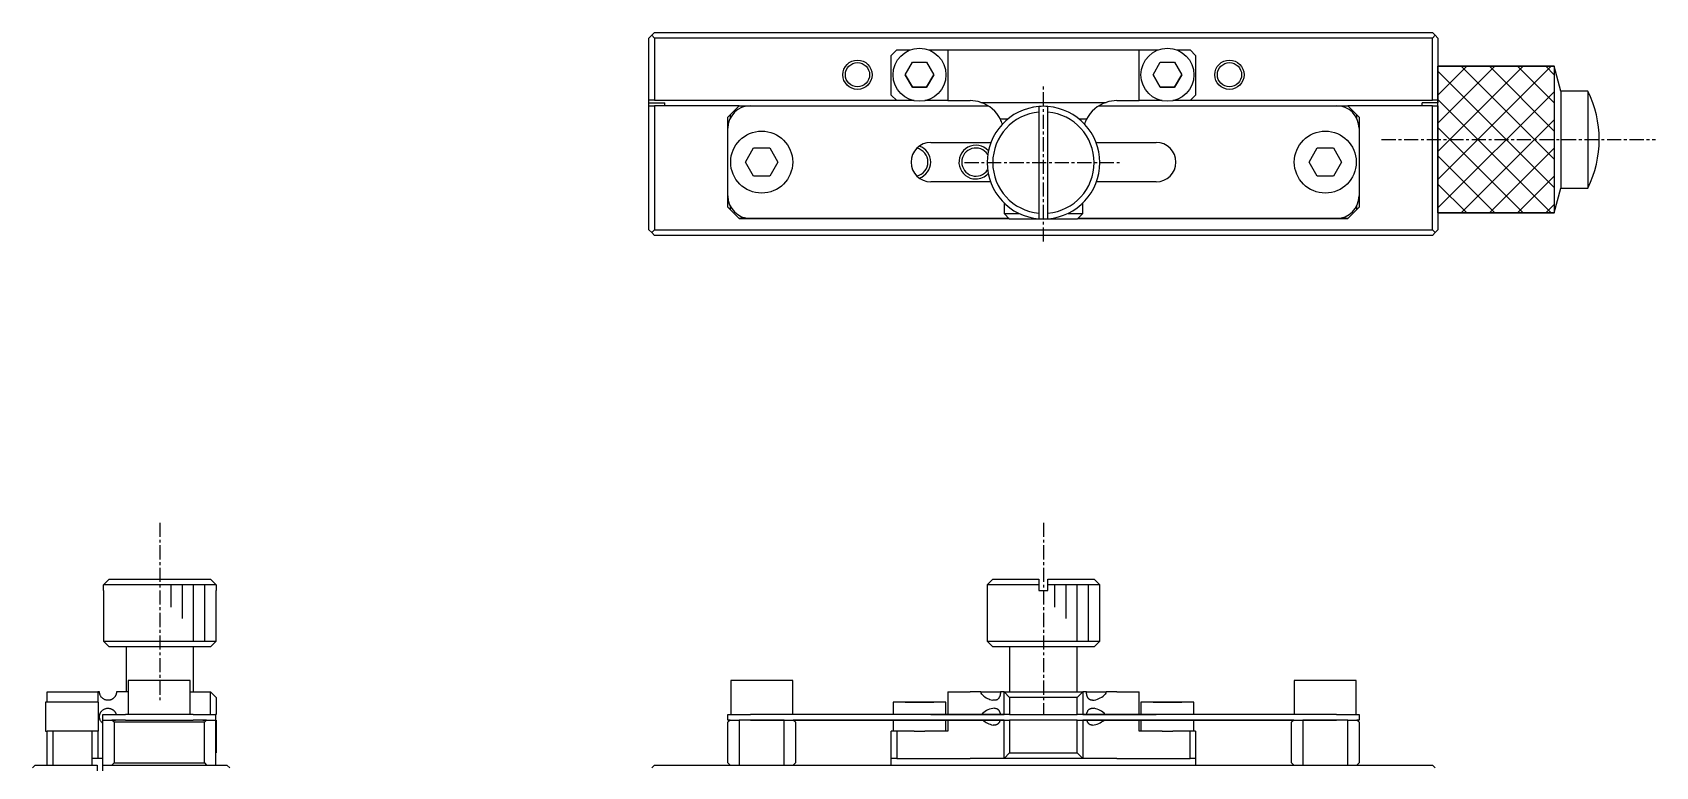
# Model space of a CAD drawing. Extents: x 10 to 370, y 10 to 243.
# Drawn here: x 51.2 to 195.2, y 177.9 to 243 of the extents above; entities that cross this region are included whole.
import ezdxf

# ---------------------------------------------------------------- set-up
doc = ezdxf.new("R2010")
doc.units = 0
doc.linetypes.add('CENTER', pattern=[2, 1.25, -0.25, 0.25, -0.25])
doc.layers.get('0').update_dxf_attribs({"linetype": 'CONTINUOUS'})
doc.layers.add('CENTER', color=1, linetype='CENTER')

msp = doc.modelspace()

# ---------------------------------------------------------------- linework, layer by layer
at = {"color": 7, "linetype": 'CONTINUOUS'}
for p, q in [((105.944926, 242.5), (106.194926, 242.75)), ((105.944926, 237), (105.944926, 242.5)), ((106.194926, 242.75), (106.444926, 243)), ((106.194926, 242.75), (106.444926, 242.5)), ((106.444926, 243), (175.444926, 243)), ((175.444926, 242.5), (106.444926, 242.5)), ((106.444926, 242.5), (106.444926, 237)), ((175.444926, 243), (175.694926, 242.75)), ((175.444926, 242.5), (175.694926, 242.75)), ((175.444926, 237), (175.444926, 242.5)), ((175.694926, 242.75), (175.944926, 242.5)), ((127.444926, 240.95), (127.944926, 241.45)), ((127.444926, 237.45), (127.444926, 240.95)), ((127.944926, 241.45), (129.11879, 241.45)), ((130.771062, 241.45), (132.444926, 241.45)), ((132.444926, 241.45), (149.444926, 241.45)), ((132.444926, 241.45), (132.444926, 236.95)), ((149.444926, 236.95), (149.444926, 241.45)), ((149.444926, 241.45), (151.11879, 241.45)), ((152.771062, 241.45), (153.944926, 241.45)), ((153.944926, 241.45), (154.444926, 240.95)), ((154.444926, 240.95), (154.444926, 237.45)), ((128.674755, 239.25), (129.309841, 240.35)), ((129.309841, 238.15), (128.674755, 239.25)), ((128.674755, 239.25), (129.309841, 238.15)), ((129.309841, 240.35), (130.580011, 240.35)), ((130.580011, 240.35), (131.215097, 239.25)), ((131.215097, 239.25), (130.580011, 238.15)), ((130.580011, 238.15), (131.215097, 239.25)), ((150.674755, 239.25), (151.309841, 240.35)), ((151.309841, 238.15), (150.674755, 239.25)), ((150.674755, 239.25), (151.309841, 238.15)), ((151.309841, 240.35), (152.580011, 240.35)), ((152.580011, 240.35), (153.215097, 239.25)), ((153.215097, 239.25), (152.580011, 238.15)), ((152.580011, 238.15), (153.215097, 239.25)), ((175.944926, 239.999999), (186.244933, 239.999999)), ((175.944926, 227.000001), (175.944926, 239.999999)), ((186.834421, 237.8), (186.244933, 239.999999)), ((186.244933, 239.999999), (186.244933, 227.000001)), ((130.580011, 238.15), (129.309841, 238.15)), ((129.309841, 238.15), (130.580011, 238.15)), ((152.580011, 238.15), (151.309841, 238.15)), ((151.309841, 238.15), (152.580011, 238.15)), ((186.834421, 237.8), (186.834421, 229.2)), ((189.244932, 237.8), (186.834421, 237.8)), ((189.244932, 237.8), (189.244932, 229.2)), ((106.444926, 237), (105.944926, 237)), ((105.944926, 236.75), (105.944926, 237)), ((105.944926, 236.75), (107.344926, 236.75)), ((105.944926, 236.5), (105.944926, 236.75)), ((105.944926, 225.5), (105.944926, 236.5)), ((105.944926, 236.5), (106.444926, 236.5)), ((106.444926, 237), (127.894926, 237)), ((106.444926, 236.5), (106.444926, 225.5)), ((113.944926, 236.5), (106.444926, 236.5)), ((107.344926, 236.5), (107.344926, 236.75)), ((113.944926, 236.5), (113.144926, 235.7)), ((113.944926, 236.5), (114.944926, 236.5)), ((114.944926, 236.5), (136.025164, 236.5)), ((127.944926, 236.95), (127.444926, 237.45)), ((129.462743, 236.95), (127.944926, 236.95)), ((132.444926, 236.95), (130.427109, 236.95)), ((132.444926, 236.95), (134.444926, 236.95)), ((135.381676, 236.8), (146.508176, 236.8)), ((140.544926, 236.433974), (140.544926, 235.932187)), ((141.344926, 235.932187), (141.344926, 236.433974)), ((145.864946, 236.5), (166.944926, 236.5)), ((147.444926, 236.95), (149.444926, 236.95)), ((151.462743, 236.95), (149.444926, 236.95)), ((153.944926, 236.95), (152.427109, 236.95)), ((154.444926, 237.45), (153.944926, 236.95)), ((153.994926, 237), (175.444926, 237)), ((166.944926, 236.5), (167.944926, 236.5)), ((168.744926, 235.7), (167.944926, 236.5)), ((175.444926, 236.5), (167.944926, 236.5)), ((174.544926, 236.5), (174.544926, 236.75)), ((175.944926, 236.75), (174.544926, 236.75)), ((175.944926, 237), (175.444926, 237)), ((175.444926, 225.5), (175.444926, 236.5)), ((175.444926, 236.5), (175.944926, 236.5)), ((175.944926, 237), (175.944926, 236.75)), ((175.944926, 236.5), (175.944926, 236.75)), ((175.944926, 236.5), (175.944926, 225.5)), ((112.944926, 235.5), (113.144926, 235.7)), ((112.944926, 234.5), (112.944926, 235.5)), ((113.144926, 235.7), (113.144926, 235.37178)), ((137.754707, 235.3), (137.124012, 235.3)), ((140.544926, 235.932187), (140.544926, 226.967813)), ((141.344926, 226.967813), (141.344926, 235.932187)), ((144.76584, 235.3), (144.135145, 235.3)), ((168.744926, 235.37178), (168.744926, 235.7)), ((168.744926, 235.7), (168.944926, 235.5)), ((168.944926, 235.5), (168.944926, 234.5)), ((112.944926, 228.5), (112.944926, 234.5)), ((168.944926, 234.5), (168.944926, 228.5)), ((114.50155, 231.5), (115.223238, 232.75)), ((115.223238, 232.75), (116.666614, 232.75)), ((116.666614, 232.75), (117.388302, 231.5)), ((130.944926, 233.25), (136.280164, 233.25)), ((130.944926, 233.25), (136.280164, 233.25)), ((145.609687, 233.25), (150.944926, 233.25)), ((145.609687, 233.25), (150.944926, 233.25)), ((164.50155, 231.5), (165.223238, 232.75)), ((165.223238, 232.75), (166.666614, 232.75)), ((166.666614, 232.75), (167.388302, 231.5)), ((115.223238, 230.25), (114.50155, 231.5)), ((117.388302, 231.5), (116.666614, 230.25)), ((165.223238, 230.25), (164.50155, 231.5)), ((167.388302, 231.5), (166.666614, 230.25)), ((116.666614, 230.25), (115.223238, 230.25)), ((136.242799, 229.75), (130.944926, 229.75)), ((150.944926, 229.75), (145.647053, 229.75)), ((166.666614, 230.25), (165.223238, 230.25)), ((186.244933, 227.000001), (186.834421, 229.2)), ((186.834421, 229.2), (189.244932, 229.2)), ((112.944926, 227.5), (112.944926, 228.5)), ((113.144926, 227.62822), (113.144926, 227.3)), ((137.444926, 227.879286), (137.444926, 226.95)), ((144.444926, 226.95), (144.444926, 227.879286)), ((168.744926, 227.3), (168.744926, 227.62822)), ((168.944926, 228.5), (168.944926, 227.5)), ((113.144926, 227.3), (112.944926, 227.5)), ((112.944926, 227.5), (113.144926, 227.3)), ((113.144926, 227.3), (113.944926, 226.5)), ((113.944926, 226.5), (113.144926, 227.3)), ((114.944926, 226.5), (113.944926, 226.5)), ((113.944926, 226.5), (114.944926, 226.5)), ((137.894926, 226.5), (114.944926, 226.5)), ((114.944926, 226.5), (117.944926, 226.5)), ((117.944926, 226.5), (137.894926, 226.5)), ((137.944926, 226.45), (137.444926, 226.95)), ((137.444926, 226.95), (138.765476, 226.95)), ((140.944926, 226.45), (137.944926, 226.45)), ((140.544926, 226.967813), (140.544926, 226.466026)), ((143.944926, 226.45), (140.944926, 226.45)), ((141.344926, 226.466026), (141.344926, 226.967813)), ((143.124375, 226.95), (144.444926, 226.95)), ((144.444926, 226.95), (143.944926, 226.45)), ((166.944926, 226.5), (143.994926, 226.5)), ((143.994926, 226.5), (163.944926, 226.5)), ((163.944926, 226.5), (166.944926, 226.5)), ((166.944926, 226.5), (167.944926, 226.5)), ((167.944926, 226.5), (166.944926, 226.5)), ((167.944926, 226.5), (168.744926, 227.3)), ((168.744926, 227.3), (167.944926, 226.5)), ((168.944926, 227.5), (168.744926, 227.3)), ((168.744926, 227.3), (168.944926, 227.5)), ((186.244933, 227.000001), (175.944926, 227.000001)), ((106.194926, 225.25), (105.944926, 225.5)), ((106.444926, 225.5), (106.194926, 225.25)), ((106.194926, 225.25), (106.444926, 225)), ((106.444926, 225.5), (175.444926, 225.5)), ((175.444926, 225), (106.444926, 225)), ((175.694926, 225.25), (175.444926, 225.5)), ((175.444926, 225), (175.694926, 225.25)), ((175.944926, 225.5), (175.694926, 225.25)), ((57.566026, 194), (58.067813, 194.5)), ((58.067813, 194.5), (67.032187, 194.5)), ((67.032187, 194.5), (67.533974, 194)), ((136.444926, 194.5), (135.944926, 194)), ((136.444926, 194.5), (140.544926, 194.5)), ((136.444926, 194.5), (140.544926, 194.5)), ((140.544926, 194.5), (140.544926, 194)), ((141.344926, 194.5), (145.444926, 194.5)), ((141.344926, 194.5), (145.444926, 194.5)), ((141.344926, 194), (141.344926, 194.5)), ((145.944926, 194), (145.444926, 194.5)), ((57.55, 193.5), (57.566026, 193.5)), ((57.55, 193.5), (57.55, 189)), ((67.533974, 194), (57.566026, 194)), ((57.566026, 193.5), (57.566026, 194)), ((67.533974, 194), (67.533974, 193.5)), ((67.533974, 193.5), (67.55, 193.5)), ((67.55, 189), (67.55, 193.5)), ((140.544926, 194), (135.944926, 194)), ((135.944926, 194), (135.944926, 189)), ((140.544926, 194), (140.544926, 193.5)), ((140.544926, 193.5), (141.344926, 193.5)), ((140.544926, 193.5), (141.344926, 193.5)), ((145.944926, 194), (141.344926, 194)), ((141.344926, 193.5), (141.344926, 194)), ((145.944926, 189), (145.944926, 194)), ((57.55, 189), (67.55, 189)), ((57.55, 189), (58.05, 188.5)), ((67.05, 188.5), (67.55, 189)), ((135.944926, 189), (140.944926, 189)), ((135.944926, 189), (136.444926, 188.5)), ((140.944926, 189), (145.944926, 189)), ((145.444926, 188.5), (145.944926, 189)), ((67.05, 188.5), (58.05, 188.5)), ((59.55, 188.5), (59.55, 184.5)), ((65.55, 184.5), (65.55, 188.5)), ((140.944926, 188.5), (136.444926, 188.5)), ((137.944926, 188.5), (137.944926, 184.5)), ((145.444926, 188.5), (140.944926, 188.5)), ((143.944926, 184.5), (143.944926, 188.5)), ((52.55, 184.5), (57.05, 184.5)), ((52.55, 183.6), (52.55, 184.5)), ((57.05, 184.5), (57.05, 183.6)), ((57.2, 184.5), (57.05, 184.5)), ((57.200104, 184.487609), (57.2, 184.5)), ((57.200413, 184.475229), (57.200104, 184.487609)), ((57.200922, 184.462906), (57.200413, 184.475229)), ((57.201625, 184.450687), (57.200922, 184.462906)), ((57.202516, 184.438617), (57.201625, 184.450687)), ((57.20394, 184.423249), (57.202516, 184.438617)), ((57.205653, 184.408135), (57.20394, 184.423249)), ((57.207635, 184.393304), (57.205653, 184.408135)), ((57.209865, 184.378788), (57.207635, 184.393304)), ((57.212322, 184.364617), (57.209865, 184.378788)), ((57.214986, 184.350822), (57.212322, 184.364617)), ((57.221191, 184.322914), (57.214986, 184.350822)), ((57.228155, 184.296292), (57.221191, 184.322914)), ((58.680546, 184.33031), (58.673458, 184.302253)), ((58.686563, 184.358683), (58.680546, 184.33031)), ((58.691483, 184.387295), (58.686563, 184.358683)), ((58.695197, 184.415283), (58.691483, 184.387295)), ((58.69786, 184.443447), (58.695197, 184.415283)), ((58.699464, 184.471711), (58.69786, 184.443447)), ((58.7, 184.5), (58.699464, 184.471711)), ((59.75, 184.5), (58.7, 184.5)), ((65.25, 185.5), (59.75, 185.5)), ((59.75, 185.5), (59.75, 182.5)), ((65.25, 182.5), (65.25, 185.5)), ((65.25, 184.5), (67.05, 184.5)), ((67.05, 182.5), (67.05, 184.5)), ((67.55, 184), (67.05, 184.5)), ((115.944926, 185.5), (113.194926, 185.5)), ((113.194926, 185.5), (113.194926, 182.5)), ((118.694926, 185.5), (115.944926, 185.5)), ((118.694926, 182.5), (118.694926, 185.5)), ((132.444926, 184.5), (132.444926, 182.5)), ((132.444926, 184.5), (134.444926, 184.5)), ((135.381676, 184.5), (134.444926, 184.5)), ((135.381676, 184.5), (137.124012, 184.5)), ((135.404592, 184.393304), (135.381676, 184.5)), ((135.463299, 184.296292), (135.404592, 184.393304)), ((137.114928, 184.337362), (137.110949, 184.305699)), ((137.11819, 184.369465), (137.114928, 184.337362)), ((137.120732, 184.401894), (137.11819, 184.369465)), ((137.122552, 184.434536), (137.120732, 184.401894)), ((137.123646, 184.467276), (137.122552, 184.434536)), ((137.124012, 184.5), (137.123646, 184.467276)), ((137.444926, 184.5), (137.124012, 184.5)), ((137.444926, 182.5), (137.444926, 184.5)), ((137.944926, 184), (137.444926, 184.5)), ((137.444926, 184.5), (139.694926, 184.5)), ((139.694926, 184.5), (142.194926, 184.5)), ((142.194926, 184.5), (144.444926, 184.5)), ((144.444926, 184.5), (143.944926, 184)), ((144.444926, 184.5), (144.444926, 182.5)), ((144.76584, 184.5), (144.444926, 184.5)), ((144.76584, 184.5), (146.508176, 184.5)), ((144.766237, 184.465709), (144.76584, 184.5)), ((144.767427, 184.431464), (144.766237, 184.465709)), ((144.769407, 184.397397), (144.767427, 184.431464)), ((144.772176, 184.363642), (144.769407, 184.397397)), ((144.775431, 184.332899), (144.772176, 184.363642)), ((144.779378, 184.302436), (144.775431, 184.332899)), ((146.482354, 184.386628), (146.427618, 184.297867)), ((146.508176, 184.5), (146.482354, 184.386628)), ((147.444926, 184.5), (146.508176, 184.5)), ((147.444926, 184.5), (149.444926, 184.5)), ((149.444926, 182.5), (149.444926, 184.5)), ((165.944926, 185.5), (163.194926, 185.5)), ((163.194926, 185.5), (163.194926, 182.5)), ((168.694926, 185.5), (165.944926, 185.5)), ((168.694926, 182.5), (168.694926, 185.5)), ((57.1, 183.6), (52.4, 183.6)), ((52.4, 183.6), (52.4, 181)), ((57.1, 181), (57.1, 183.6)), ((57.235805, 184.270881), (57.228155, 184.296292)), ((57.244066, 184.246601), (57.235805, 184.270881)), ((57.252863, 184.223377), (57.244066, 184.246601)), ((57.262122, 184.20113), (57.252863, 184.223377)), ((57.281822, 184.159322), (57.262122, 184.20113)), ((57.303222, 184.120262), (57.281822, 184.159322)), ((57.326199, 184.08362), (57.303222, 184.120262)), ((57.357046, 184.040714), (57.326199, 184.08362)), ((57.390251, 184.000753), (57.357046, 184.040714)), ((57.425757, 183.963617), (57.390251, 184.000753)), ((57.463506, 183.929191), (57.425757, 183.963617)), ((57.432235, 182.842745), (57.470924, 182.877049)), ((57.502361, 183.898227), (57.463506, 183.929191)), ((57.470924, 182.877049), (57.517206, 182.912534)), ((57.543395, 183.869769), (57.502361, 183.898227)), ((57.517206, 182.912534), (57.56646, 182.94452)), ((57.586562, 183.843933), (57.543395, 183.869769)), ((57.56646, 182.94452), (57.618618, 182.972819)), ((57.631822, 183.820837), (57.586562, 183.843933)), ((57.618618, 182.972819), (57.660688, 182.991954)), ((57.681667, 183.799643), (57.631822, 183.820837)), ((57.660688, 182.991954), (57.704503, 183.008687)), ((57.733841, 183.781823), (57.681667, 183.799643)), ((57.704503, 183.008687), (57.749989, 183.022841)), ((57.788225, 183.767655), (57.733841, 183.781823)), ((57.749989, 183.022841), (57.79707, 183.034243)), ((57.829283, 183.759779), (57.788225, 183.767655)), ((57.79707, 183.034243), (57.84242, 183.042236)), ((57.871488, 183.754121), (57.829283, 183.759779)), ((57.84242, 183.042236), (57.889227, 183.047515)), ((57.914733, 183.75083), (57.871488, 183.754121)), ((57.889227, 183.047515), (57.9373, 183.049872)), ((57.958912, 183.750053), (57.914733, 183.75083)), ((57.9373, 183.049872), (57.986448, 183.049101)), ((58.003914, 183.751942), (57.958912, 183.750053)), ((57.986448, 183.049101), (58.03648, 183.044994)), ((58.049707, 183.756659), (58.003914, 183.751942)), ((58.03648, 183.044994), (58.087207, 183.037343)), ((58.096089, 183.764366), (58.049707, 183.756659)), ((58.087207, 183.037343), (58.12722, 183.028759)), ((58.130211, 183.771975), (58.096089, 183.764366)), ((58.12722, 183.028759), (58.167494, 183.01777)), ((58.164531, 183.781342), (58.130211, 183.771975)), ((58.198926, 183.792517), (58.164531, 183.781342)), ((58.167494, 183.01777), (58.207839, 183.004286)), ((58.233271, 183.805552), (58.198926, 183.792517)), ((58.207839, 183.004286), (58.238852, 182.992142)), ((58.265356, 183.819536), (58.233271, 183.805552)), ((58.238852, 182.992142), (58.269778, 182.978405)), ((58.297312, 183.835301), (58.265356, 183.819536)), ((58.269778, 182.978405), (58.300497, 182.963059)), ((58.328987, 183.852847), (58.297312, 183.835301)), ((58.300497, 182.963059), (58.330886, 182.946085)), ((58.360226, 183.872173), (58.328987, 183.852847)), ((58.330886, 182.946085), (58.355118, 182.93117)), ((58.355118, 182.93117), (58.379051, 182.91515)), ((58.390876, 183.893279), (58.360226, 183.872173)), ((58.379051, 182.91515), (58.402605, 182.898035)), ((58.420783, 183.916165), (58.390876, 183.893279)), ((58.402605, 182.898035), (58.425702, 182.879834)), ((58.447582, 183.938853), (58.420783, 183.916165)), ((58.425702, 182.879834), (58.44891, 182.859985)), ((58.473654, 183.963139), (58.447582, 183.938853)), ((58.498857, 183.98895), (58.473654, 183.963139)), ((58.523049, 184.016213), (58.498857, 183.98895)), ((58.546085, 184.044855), (58.523049, 184.016213)), ((58.567825, 184.074803), (58.546085, 184.044855)), ((58.583137, 184.097963), (58.567825, 184.074803)), ((58.597677, 184.121837), (58.583137, 184.097963)), ((58.611394, 184.146369), (58.597677, 184.121837)), ((58.624235, 184.171507), (58.611394, 184.146369)), ((58.635859, 184.196531), (58.624235, 184.171507)), ((58.646608, 184.222095), (58.635859, 184.196531)), ((58.656442, 184.248135), (58.646608, 184.222095)), ((58.665326, 184.274591), (58.656442, 184.248135)), ((58.673458, 184.302253), (58.665326, 184.274591)), ((67.55, 184), (67.55, 182.5)), ((132.294926, 183.6), (127.594926, 183.6)), ((129.944926, 183.6), (127.594926, 183.6)), ((127.594926, 183.6), (127.594926, 182.5)), ((128.674755, 183.6), (129.309841, 183.6)), ((129.309841, 183.6), (128.674755, 183.6)), ((129.309841, 183.6), (130.580011, 183.6)), ((130.580011, 183.6), (129.309841, 183.6)), ((132.294926, 183.6), (129.944926, 183.6)), ((130.580011, 183.6), (131.215097, 183.6)), ((131.215097, 183.6), (130.580011, 183.6)), ((132.294926, 182.5), (132.294926, 183.6)), ((135.552957, 184.20113), (135.463299, 184.296292)), ((136.587272, 183.75), (136.440157, 183.763205)), ((136.587198, 183.05), (136.622402, 183.049101)), ((136.596054, 183.750053), (136.587272, 183.75)), ((136.632244, 183.751477), (136.596054, 183.750053)), ((136.622402, 183.049101), (136.668797, 183.044994)), ((136.667801, 183.754917), (136.632244, 183.751477)), ((136.702616, 183.760464), (136.667801, 183.754917)), ((136.668797, 183.044994), (136.713724, 183.037343)), ((136.736581, 183.76821), (136.702616, 183.760464)), ((136.713724, 183.037343), (136.74323, 183.030028)), ((136.769586, 183.778246), (136.736581, 183.76821)), ((136.74323, 183.030028), (136.772077, 183.020878)), ((136.801525, 183.790663), (136.769586, 183.778246)), ((136.772077, 183.020878), (136.800181, 183.009849)), ((136.800181, 183.009849), (136.827459, 182.996899)), ((136.832288, 183.805552), (136.801525, 183.790663)), ((136.827459, 182.996899), (136.853829, 182.981984)), ((136.856357, 183.819536), (136.832288, 183.805552)), ((136.853829, 182.981984), (136.879208, 182.96506)), ((136.879668, 183.835301), (136.856357, 183.819536)), ((136.879208, 182.96506), (136.903513, 182.946085)), ((136.902153, 183.852847), (136.879668, 183.835301)), ((136.923745, 183.872173), (136.902153, 183.852847)), ((136.903513, 182.946085), (136.922834, 182.92873)), ((136.922834, 182.92873), (136.941446, 182.90984)), ((136.944378, 183.893279), (136.923745, 183.872173)), ((136.941446, 182.90984), (136.959304, 182.889451)), ((136.963984, 183.916165), (136.944378, 183.893279)), ((136.959304, 182.889451), (136.976362, 182.867596)), ((136.981111, 183.938853), (136.963984, 183.916165)), ((136.997391, 183.963139), (136.981111, 183.938853)), ((137.012782, 183.98895), (136.997391, 183.963139)), ((137.027243, 184.016213), (137.012782, 183.98895)), ((137.040734, 184.044855), (137.027243, 184.016213)), ((137.053212, 184.074803), (137.040734, 184.044855)), ((137.062888, 184.100911), (137.053212, 184.074803)), ((137.071885, 184.127976), (137.062888, 184.100911)), ((137.080191, 184.155911), (137.071885, 184.127976)), ((137.087793, 184.184627), (137.080191, 184.155911)), ((137.094679, 184.214037), (137.087793, 184.184627)), ((137.100838, 184.244054), (137.094679, 184.214037)), ((137.106256, 184.274591), (137.100838, 184.244054)), ((137.110949, 184.305699), (137.106256, 184.274591)), ((137.944926, 184), (137.944926, 182.5)), ((143.944926, 184), (137.944926, 184)), ((143.944926, 182.5), (143.944926, 184)), ((144.784007, 184.272342), (144.779378, 184.302436)), ((144.789311, 184.242707), (144.784007, 184.272342)), ((144.795284, 184.213621), (144.789311, 184.242707)), ((144.801917, 184.185172), (144.795284, 184.213621)), ((144.809202, 184.157451), (144.801917, 184.185172)), ((144.817133, 184.130548), (144.809202, 184.157451)), ((144.827237, 184.100171), (144.817133, 184.130548)), ((144.83828, 184.070825), (144.827237, 184.100171)), ((144.850231, 184.042582), (144.83828, 184.070825)), ((144.863057, 184.015514), (144.850231, 184.042582)), ((144.876727, 183.989694), (144.863057, 184.015514)), ((144.891208, 183.965195), (144.876727, 183.989694)), ((144.906468, 183.942087), (144.891208, 183.965195)), ((144.905974, 182.857229), (144.920764, 182.87736)), ((144.922474, 183.920445), (144.906468, 183.942087)), ((144.920764, 182.87736), (144.939973, 182.900589)), ((144.941598, 183.897584), (144.922474, 183.920445)), ((144.939973, 182.900589), (144.960206, 182.922064)), ((144.961737, 183.876446), (144.941598, 183.897584)), ((144.960206, 182.922064), (144.981398, 182.941779)), ((144.982827, 183.857029), (144.961737, 183.876446)), ((144.981398, 182.941779), (145.003483, 182.959731)), ((145.004804, 183.839332), (144.982827, 183.857029)), ((145.003483, 182.959731), (145.026395, 182.975916)), ((145.027604, 183.82335), (145.004804, 183.839332)), ((145.026395, 182.975916), (145.050069, 182.99033)), ((145.051162, 183.809083), (145.027604, 183.82335)), ((145.050069, 182.99033), (145.080191, 183.005689)), ((145.075414, 183.796527), (145.051162, 183.809083)), ((145.11077, 183.781617), (145.075414, 183.796527)), ((145.080191, 183.005689), (145.111482, 183.01861)), ((145.147526, 183.769745), (145.11077, 183.781617)), ((145.111482, 183.01861), (145.143837, 183.029182)), ((145.143837, 183.029182), (145.177148, 183.037489)), ((145.185532, 183.760781), (145.147526, 183.769745)), ((145.177148, 183.037489), (145.211311, 183.04362)), ((145.224638, 183.754591), (145.185532, 183.760781)), ((145.211311, 183.04362), (145.246218, 183.04766)), ((145.264695, 183.751044), (145.224638, 183.754591)), ((145.246218, 183.04766), (145.281763, 183.049696)), ((145.302527, 183.75), (145.264695, 183.751044)), ((145.281763, 183.049696), (145.302643, 183.05)), ((145.302643, 183.05), (145.434685, 183.039225)), ((146.427618, 184.297867), (146.342748, 184.20619)), ((154.294926, 183.6), (149.594926, 183.6)), ((151.944926, 183.6), (149.594926, 183.6)), ((149.594926, 183.6), (149.594926, 182.5)), ((150.674755, 183.6), (151.309841, 183.6)), ((151.309841, 183.6), (150.674755, 183.6)), ((151.309841, 183.6), (152.580011, 183.6)), ((152.580011, 183.6), (151.309841, 183.6)), ((154.294926, 183.6), (151.944926, 183.6)), ((152.580011, 183.6), (153.215097, 183.6)), ((153.215097, 183.6), (152.580011, 183.6)), ((154.294926, 182.5), (154.294926, 183.6)), ((57.200004, 182.302242), (57.200109, 182.3127)), ((57.200045, 182.291789), (57.200004, 182.302242)), ((57.200239, 182.281085), (57.200045, 182.291789)), ((57.200109, 182.3127), (57.200357, 182.323134)), ((57.200585, 182.270409), (57.200239, 182.281085)), ((57.200357, 182.323134), (57.200749, 182.333513)), ((57.201079, 182.259792), (57.200585, 182.270409)), ((57.200749, 182.333513), (57.201301, 182.344149)), ((57.201718, 182.249264), (57.201079, 182.259792)), ((57.201301, 182.344149), (57.201999, 182.354708)), ((57.202758, 182.235743), (57.201718, 182.249264)), ((57.201999, 182.354708), (57.202837, 182.365167)), ((57.204025, 182.222403), (57.202758, 182.235743)), ((57.202837, 182.365167), (57.20381, 182.375499)), ((57.20381, 182.375499), (57.205248, 182.388565)), ((57.205506, 182.209288), (57.204025, 182.222403)), ((57.205248, 182.388565), (57.206889, 182.401416)), ((57.207649, 182.193166), (57.205506, 182.209288)), ((57.206889, 182.401416), (57.20872, 182.41403)), ((57.210089, 182.177404), (57.207649, 182.193166)), ((57.20872, 182.41403), (57.210725, 182.426384)), ((57.212804, 182.162015), (57.210089, 182.177404)), ((57.210725, 182.426384), (57.213739, 182.442897)), ((57.215771, 182.147013), (57.212804, 182.162015)), ((57.213739, 182.442897), (57.217038, 182.458956)), ((57.218965, 182.13241), (57.215771, 182.147013)), ((57.217038, 182.458956), (57.220596, 182.474556)), ((57.222362, 182.118221), (57.218965, 182.13241)), ((57.220596, 182.474556), (57.227893, 182.502702)), ((57.23019, 182.089303), (57.222362, 182.118221)), ((57.227893, 182.502702), (57.235936, 182.52952)), ((57.2388, 182.061799), (57.23019, 182.089303)), ((57.235936, 182.52952), (57.24466, 182.555102)), ((57.248119, 182.035602), (57.2388, 182.061799)), ((57.24466, 182.555102), (57.253998, 182.579544)), ((57.258069, 182.010604), (57.248119, 182.035602)), ((57.253998, 182.579544), (57.263886, 182.602937)), ((57.268574, 181.986696), (57.258069, 182.010604)), ((57.263886, 182.602937), (57.274256, 182.625377)), ((57.291431, 181.941047), (57.268574, 181.986696)), ((57.274256, 182.625377), (57.300802, 182.675782)), ((57.316377, 181.898595), (57.291431, 181.941047)), ((57.300802, 182.675782), (57.329969, 182.722476)), ((57.343297, 181.859014), (57.316377, 181.898595)), ((57.329969, 182.722476), (57.361661, 182.765704)), ((57.372076, 181.821979), (57.343297, 181.859014)), ((57.361661, 182.765704), (57.395782, 182.805712)), ((57.412223, 181.777203), (57.372076, 181.821979)), ((57.395782, 182.805712), (57.432235, 182.842745)), ((57.455499, 181.736094), (57.412223, 181.777203)), ((57.499942, 181.700044), (57.455499, 181.736094)), ((57.5, 182), (57.5, 182.5)), ((57.5, 182.5), (59.5, 182.5)), ((57.5, 178), (57.5, 182)), ((57.5, 182), (58.3, 182)), ((58.5, 181.8), (58.3, 182)), ((58.3, 182), (58.62822, 182)), ((58.637092, 182), (58.3, 182)), ((58.44891, 182.859985), (58.471539, 182.83897)), ((58.471539, 182.83897), (58.493495, 182.816825)), ((58.493495, 182.816825), (58.514685, 182.79359)), ((66.5, 181.8), (58.5, 181.8)), ((58.5, 181.8), (58.5, 178.2)), ((58.514685, 182.79359), (58.534545, 182.769895)), ((58.534545, 182.769895), (58.553582, 182.745173)), ((58.553582, 182.745173), (58.571711, 182.719487)), ((58.571711, 182.719487), (58.588849, 182.692902)), ((58.588849, 182.692902), (58.605509, 182.664419)), ((58.605509, 182.664419), (58.62101, 182.635011)), ((58.62101, 182.635011), (58.635276, 182.604777)), ((58.635276, 182.604777), (58.64823, 182.573817)), ((59.5, 182), (58.637092, 182)), ((58.64823, 182.573817), (58.657256, 182.549576)), ((58.657256, 182.549576), (58.665468, 182.524953)), ((58.665468, 182.524953), (58.672842, 182.5)), ((65.5, 182.5), (59.5, 182.5)), ((59.5, 182), (61.05, 182)), ((61.05, 182), (65.5, 182)), ((65.5, 182.5), (67.5, 182.5)), ((66.37178, 182), (65.5, 182)), ((66.37178, 182), (66.7, 182)), ((66.7, 182), (66.37178, 182)), ((66.7, 182), (66.5, 181.8)), ((66.5, 178.2), (66.5, 181.8)), ((66.7, 182), (67.5, 182)), ((67.5, 182.5), (67.5, 182)), ((67.55, 182.5), (67.5, 182.5)), ((67.5, 182), (67.5, 178)), ((67.5, 182), (67.55, 182)), ((67.55, 182), (67.55, 179.1)), ((112.944926, 182), (112.944926, 182.5)), ((112.944926, 182.5), (114.944926, 182.5)), ((113.144926, 182), (112.944926, 181.8)), ((113.144926, 182), (112.944926, 182)), ((113.144926, 182), (112.944926, 182)), ((112.944926, 178.2), (112.944926, 181.8)), ((113.144926, 182), (113.944926, 182)), ((113.944926, 182), (113.944926, 178)), ((114.944926, 182), (113.944926, 182)), ((114.944926, 182), (113.944926, 182)), ((137.894926, 182.5), (114.944926, 182.5)), ((117.944926, 182), (114.944926, 182)), ((114.944926, 182), (117.944926, 182)), ((117.944926, 178), (117.944926, 182)), ((117.944926, 182), (137.894926, 182)), ((118.944926, 181.8), (118.744926, 182)), ((137.091532, 182), (118.744926, 182)), ((118.944926, 181.8), (118.944926, 178.2)), ((127.594926, 182), (127.594926, 181)), ((130.944926, 182), (129.194926, 182)), ((130.944926, 182), (129.194926, 182)), ((130.944926, 182.5), (137.444926, 182.5)), ((137.444926, 182), (130.944926, 182)), ((130.944926, 182), (137.444926, 182)), ((132.294926, 181), (132.294926, 182)), ((132.444926, 182), (132.444926, 181)), ((135.46061, 182.500032), (135.532241, 182.579544)), ((136.587231, 181.55), (136.470263, 181.558584)), ((136.597122, 181.550102), (136.587231, 181.55)), ((136.63791, 181.551903), (136.597122, 181.550102)), ((136.677733, 181.556246), (136.63791, 181.551903)), ((136.716459, 181.563265), (136.677733, 181.556246)), ((136.753957, 181.573098), (136.716459, 181.563265)), ((136.781781, 181.582625), (136.753957, 181.573098)), ((136.808897, 181.593981), (136.781781, 181.582625)), ((136.835225, 181.607198), (136.808897, 181.593981)), ((136.860687, 181.622312), (136.835225, 181.607198)), ((136.885205, 181.639354), (136.860687, 181.622312)), ((136.908699, 181.65836), (136.885205, 181.639354)), ((136.929386, 181.677644), (136.908699, 181.65836)), ((136.949222, 181.698718), (136.929386, 181.677644)), ((136.968151, 181.721536), (136.949222, 181.698718)), ((136.986114, 181.746056), (136.968151, 181.721536)), ((136.976362, 182.867596), (136.992576, 182.844311)), ((137.003055, 181.772231), (136.986114, 181.746056)), ((136.992576, 182.844311), (137.0079, 182.819631)), ((137.018916, 181.80002), (137.003055, 181.772231)), ((137.0079, 182.819631), (137.02229, 182.79359)), ((137.031698, 181.825256), (137.018916, 181.80002)), ((137.02229, 182.79359), (137.034177, 182.769524)), ((137.043713, 181.851755), (137.031698, 181.825256)), ((137.034177, 182.769524), (137.04538, 182.744323)), ((137.05494, 181.879426), (137.043713, 181.851755)), ((137.04538, 182.744323), (137.055883, 182.718068)), ((137.065358, 181.908178), (137.05494, 181.879426)), ((137.055883, 182.718068), (137.065668, 182.69084)), ((137.074943, 181.937919), (137.065358, 181.908178)), ((137.065668, 182.69084), (137.074719, 182.66272)), ((137.074719, 182.66272), (137.083018, 182.633789)), ((137.083675, 181.968556), (137.074943, 181.937919)), ((137.083018, 182.633789), (137.090548, 182.604128)), ((137.091532, 182), (137.083675, 181.968556)), ((137.090548, 182.604128), (137.097291, 182.573817)), ((137.097291, 182.573817), (137.102042, 182.549576)), ((137.102042, 182.549576), (137.10633, 182.524953)), ((137.10633, 182.524953), (137.110153, 182.5)), ((137.444926, 178.6), (137.444926, 182)), ((137.944926, 182.5), (137.894926, 182.5)), ((137.894926, 182), (137.944926, 182)), ((137.944926, 182.5), (143.944926, 182.5)), ((137.944926, 182), (137.944926, 179.1)), ((143.944926, 182), (137.944926, 182)), ((143.994926, 182.5), (143.944926, 182.5)), ((143.944926, 179.1), (143.944926, 182)), ((143.944926, 182), (143.994926, 182)), ((166.944926, 182.5), (143.994926, 182.5)), ((143.994926, 182), (163.944926, 182)), ((144.444926, 182.5), (150.944926, 182.5)), ((150.944926, 182), (144.444926, 182)), ((144.444926, 182), (150.944926, 182)), ((144.444926, 182), (144.444926, 178.6)), ((144.779699, 182.5), (144.784771, 182.532393)), ((144.784771, 182.532393), (144.790654, 182.564279)), ((144.790654, 182.564279), (144.797336, 182.595556)), ((144.797336, 182.595556), (144.804803, 182.626119)), ((163.144926, 182), (144.79832, 182)), ((144.806387, 181.96772), (144.79832, 182)), ((144.804803, 182.626119), (144.813044, 182.655863)), ((144.815338, 181.936374), (144.806387, 181.96772)), ((144.813044, 182.655863), (144.822044, 182.684684)), ((144.825154, 181.906144), (144.815338, 181.936374)), ((144.822044, 182.684684), (144.831792, 182.712478)), ((144.835889, 181.876907), (144.825154, 181.906144)), ((144.831792, 182.712478), (144.842288, 182.739197)), ((144.847512, 181.848735), (144.835889, 181.876907)), ((144.842288, 182.739197), (144.853567, 182.764948)), ((144.859993, 181.821701), (144.847512, 181.848735)), ((144.853567, 182.764948), (144.865602, 182.789679)), ((144.873301, 181.795877), (144.859993, 181.821701)), ((144.865602, 182.789679), (144.878366, 182.813337)), ((144.887407, 181.771336), (144.873301, 181.795877)), ((144.878366, 182.813337), (144.891832, 182.835871)), ((144.902279, 181.748149), (144.887407, 181.771336)), ((144.891832, 182.835871), (144.905974, 182.857229)), ((144.917888, 181.726389), (144.902279, 181.748149)), ((144.936551, 181.703346), (144.917888, 181.726389)), ((144.956214, 181.681986), (144.936551, 181.703346)), ((144.976818, 181.662309), (144.956214, 181.681986)), ((144.998298, 181.644317), (144.976818, 181.662309)), ((145.020594, 181.62801), (144.998298, 181.644317)), ((145.043644, 181.613389), (145.020594, 181.62801)), ((145.067386, 181.600454), (145.043644, 181.613389)), ((145.097877, 181.586634), (145.067386, 181.600454)), ((145.129471, 181.575163), (145.097877, 181.586634)), ((145.162068, 181.565954), (145.129471, 181.575163)), ((145.195567, 181.558921), (145.162068, 181.565954)), ((145.229867, 181.553976), (145.195567, 181.558921)), ((145.264867, 181.551032), (145.229867, 181.553976)), ((145.300466, 181.550003), (145.264867, 181.551032)), ((145.302519, 181.55), (145.300466, 181.550003)), ((149.444926, 181), (149.444926, 182)), ((149.594926, 182), (149.594926, 181)), ((152.694926, 182), (150.944926, 182)), ((152.694926, 182), (150.944926, 182)), ((154.294926, 181), (154.294926, 182)), ((163.144926, 182), (162.944926, 181.8)), ((162.944926, 178.2), (162.944926, 181.8)), ((166.944926, 182), (163.944926, 182)), ((163.944926, 182), (163.944926, 178)), ((163.944926, 182), (166.944926, 182)), ((166.944926, 182.5), (168.944926, 182.5)), ((167.944926, 182), (166.944926, 182)), ((167.944926, 182), (166.944926, 182)), ((167.944926, 178), (167.944926, 182)), ((167.944926, 182), (168.744926, 182)), ((168.944926, 181.8), (168.744926, 182)), ((168.944926, 182), (168.744926, 182)), ((168.944926, 182), (168.744926, 182)), ((168.944926, 182.5), (168.944926, 182)), ((168.944926, 181.8), (168.944926, 178.2)), ((52.4, 181), (52.55, 181)), ((52.55, 178), (52.55, 181)), ((53.05, 181), (52.55, 181)), ((53.05, 181), (53.05, 178)), ((56.55, 181), (53.05, 181)), ((56.55, 178.6), (56.55, 181)), ((57.05, 181), (56.55, 181)), ((57.05, 181), (57.1, 181)), ((57.05, 181), (57.05, 178.6)), ((127.444926, 178.6), (127.444926, 181)), ((127.944926, 181), (127.444926, 181)), ((127.944926, 181), (127.944926, 178.6)), ((129.462743, 181), (127.944926, 181)), ((129.462743, 181), (129.944926, 181)), ((129.944926, 181), (130.427109, 181)), ((132.444926, 181), (130.427109, 181)), ((151.462743, 181), (149.444926, 181)), ((151.462743, 181), (151.944926, 181)), ((151.944926, 181), (152.427109, 181)), ((153.944926, 181), (152.427109, 181)), ((153.944926, 178.6), (153.944926, 181)), ((154.444926, 181), (153.944926, 181)), ((154.444926, 181), (154.444926, 178.6)), ((56.55, 178), (56.55, 178.6)), ((57.05, 178.6), (56.55, 178.6)), ((57.5, 178.6), (57.05, 178.6)), ((67.5, 179.05), (67.55, 179.1)), ((127.944926, 178.6), (127.444926, 178.6)), ((127.444926, 178), (127.444926, 178.6)), ((127.944926, 178.6), (134.444926, 178.6)), ((137.444926, 178.6), (134.444926, 178.6)), ((137.444926, 178.6), (137.944926, 179.1)), ((144.444926, 178.6), (137.444926, 178.6)), ((137.944926, 179.1), (143.944926, 179.1)), ((143.944926, 179.1), (144.444926, 178.6)), ((147.444926, 178.6), (144.444926, 178.6)), ((147.444926, 178.6), (153.944926, 178.6)), ((154.444926, 178.6), (153.944926, 178.6)), ((154.444926, 178.6), (154.444926, 178)), ((51.25, 177.75), (51.5, 178)), ((51.5, 178), (57, 178)), ((57, 178), (57, 177.5)), ((57.5, 178), (68.5, 178)), ((57.5, 177.5), (57.5, 178)), ((58.3, 178), (58.5, 178.2)), ((58.5, 178.2), (66.5, 178.2)), ((66.5, 178.2), (66.7, 178)), ((68.5, 178), (68.75, 177.75)), ((106.444926, 178), (106.194926, 177.75)), ((106.444926, 178), (175.444926, 178)), ((112.944926, 178.2), (113.144926, 178)), ((113.144926, 178), (112.944926, 178.2)), ((118.744926, 178), (118.944926, 178.2)), ((118.944926, 178.2), (118.744926, 178)), ((162.944926, 178.2), (163.144926, 178)), ((163.144926, 178), (162.944926, 178.2)), ((168.744926, 178), (168.944926, 178.2)), ((168.944926, 178.2), (168.744926, 178)), ((175.694926, 177.75), (175.444926, 178))]:
    msp.add_line(p, q, dxfattribs=at)
at = {"color": 3, "linetype": 'CONTINUOUS'}
for p, q in [((175.944926, 242.5), (175.944926, 237)), ((186.244933, 239.999999), (175.944926, 239.999999)), ((175.944926, 239.944926), (175.999999, 239.999999)), ((175.944926, 237.444926), (178.499999, 239.999999)), ((175.944926, 234.944926), (180.999999, 239.999999)), ((175.944926, 232.444926), (183.499999, 239.999999)), ((175.944926, 229.944926), (185.999999, 239.999999)), ((175.944926, 239.555074), (186.244933, 229.255067)), ((178.000001, 239.999999), (186.244933, 231.755067)), ((180.500001, 239.999999), (186.244933, 234.255067)), ((183.000001, 239.999999), (186.244933, 236.755067)), ((185.500001, 239.999999), (186.244933, 239.255067)), ((186.244933, 239.999999), (186.244933, 227.000001)), ((175.944926, 227.444926), (186.244933, 237.744933)), ((175.944926, 237.055074), (185.999999, 227.000001)), ((178.000001, 227.000001), (186.244933, 235.244933)), ((175.944926, 234.555074), (183.499999, 227.000001)), ((175.944926, 232.055074), (180.999999, 227.000001)), ((180.500001, 227.000001), (186.244933, 232.744933)), ((175.944926, 229.555074), (178.499999, 227.000001)), ((183.000001, 227.000001), (186.244933, 230.244933)), ((185.500001, 227.000001), (186.244933, 227.744933)), ((175.944926, 227.055074), (175.999999, 227.000001)), ((175.944926, 227.000001), (186.244933, 227.000001)), ((63.55, 192), (63.55, 194)), ((64.55, 191), (64.55, 194)), ((65.55, 189), (65.55, 194)), ((66.55, 189), (66.55, 194)), ((141.944926, 192), (141.944926, 194)), ((142.944926, 191), (142.944926, 194)), ((143.944926, 189), (143.944926, 194)), ((144.944926, 189), (144.944926, 194))]:
    msp.add_line(p, q, dxfattribs=at)
for centre in [(124.444926, 239.25), (157.444926, 239.25)]:
    msp.add_circle(centre, 1.3, dxfattribs=at)
at = {"color": 7, "linetype": 'CONTINUOUS'}
for centre, radius in [((129.944926, 239.25), 2.35), ((151.944926, 239.25), 2.35), ((124.444926, 239.25), 1.075), ((157.444926, 239.25), 1.075), ((115.944926, 231.5), 2.75), ((165.944926, 231.5), 2.75)]:
    msp.add_circle(centre, radius, dxfattribs=at)
for centre, radius, start, end in [((180.499932, 233.5), 9.745001, 333.816209, 26.183791), ((114.944926, 234.5), 2, 90, 180), ((134.444926, 233.95), 3, 71.805128, 90), ((134.444922, 233.949996), 3.000005, 26.743726, 71.805086), ((140.944926, 231.45), 5, 94.588566, 265.411434), ((140.944926, 231.45), 5, 85.411434, 94.588566), ((140.944926, 231.45), 5, 274.588566, 85.411434), ((147.444934, 233.94999), 3.000012, 108.194966, 153.256222), ((147.444926, 233.95), 3, 90, 108.194872), ((166.944926, 234.5), 2, 0, 90), ((140.944926, 231.45), 4.5, 95.099689, 264.900311), ((134.444926, 233.95), 3, 17.903998, 26.743684), ((140.944926, 231.45), 4.5, 275.099689, 84.900311), ((147.444926, 233.95), 3, 153.256316, 162.096002), ((130.944926, 231.5), 1.75, 90, 270), ((129.444926, 231.5), 1.25, 281.536959, 78.463041), ((134.944926, 231.5), 1.25, 32.631058, 180), ((150.944926, 231.5), 1.75, 270, 90), ((134.944926, 231.5), 1.25, 180, 326.414035), ((114.944926, 228.5), 2, 180, 270), ((166.944926, 228.5), 2, 270, 0), ((140.944926, 231.45), 5, 265.411434, 274.588566), ((136.777206, 181.20587), 1.853893, 95.88266192, 132.18611397), ((136.844558, 185.700148), 1.978709, 229.25077852, 258.20700869), ((145.111314, 185.600082), 1.859937, 275.90079989, 311.4590073), ((145.077607, 181.193713), 1.879739, 44.02566102, 79.04945432), ((136.847711, 183.513188), 1.990715, 229.47983532, 259.07029629), ((145.120108, 183.379747), 1.838817, 275.693117, 311.386932)]:
    msp.add_arc(centre, radius, start, end, dxfattribs=at)
at = {"color": 3, "linetype": 'CONTINUOUS'}
for centre, start, end in [((129.444926, 231.5), 288.629331, 71.370669), ((134.944926, 231.5), 42.111765, 270), ((134.944926, 231.5), 270, 316.933327)]:
    msp.add_arc(centre, 1.5, start, end, dxfattribs=at)
at = {"layer": 'CENTER', "color": 1, "linetype": 'CENTER'}
for p, q in [((140.944926, 224.45), (140.944926, 238.45)), ((170.944926, 233.5), (195.244933, 233.5)), ((133.944926, 231.45), (147.944926, 231.45)), ((62.55, 199.5), (62.55, 183.5)), ((140.944926, 199.5), (140.944926, 182.5))]:
    msp.add_line(p, q, dxfattribs=at)

doc.saveas('drawing.dxf')
